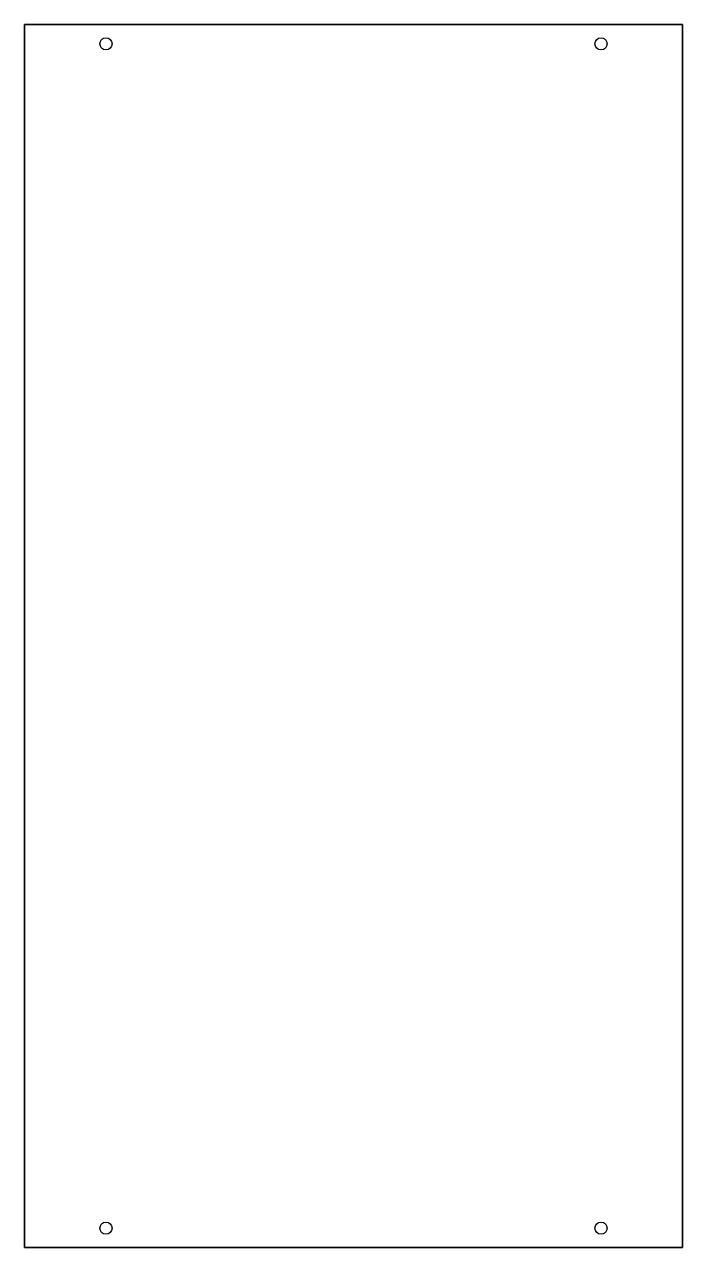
# Model space of a CAD drawing. Header units: metres. Extents: x 0.019 to 0.342, y 0 to 0.6.
import ezdxf

# ---------------------------------------------------------------- set-up
doc = ezdxf.new("R2010")
doc.units = ezdxf.units.M
doc.layers.add('MyLayer', color=5, linetype='Continuous')

msp = doc.modelspace()

# ---------------------------------------------------------------- linework, layer by layer
at = {"layer": 'MyLayer'}
for points in [[(0.019, 0.6), (0.019, 0.6), (0.3419, 0.6), (0.3419, 0.6)], [(0.019, 0), (0.019, 0), (0.019, 0.6), (0.019, 0.6)], [(0.019, 0), (0.019, 0.6), (0.3419, 0.6), (0.3419, 0)], [(0.019, 0), (0.019, 0.6), (0.3419, 0.6), (0.3419, 0)], [(0.3419, 0), (0.3419, 0), (0.3419, 0.6), (0.3419, 0.6)], [(0.019, 0), (0.019, 0), (0.3419, 0), (0.3419, 0)]]:
    msp.add_lwpolyline(points, close=True, dxfattribs=at)
for centre in [(0.059, 0.5905), (0.059, 0.5905), (0.3019, 0.5905), (0.3019, 0.5905), (0.059, 0.0095), (0.3019, 0.0095)]:
    msp.add_circle(centre, 0.003, dxfattribs=at)

doc.saveas('drawing.dxf')
